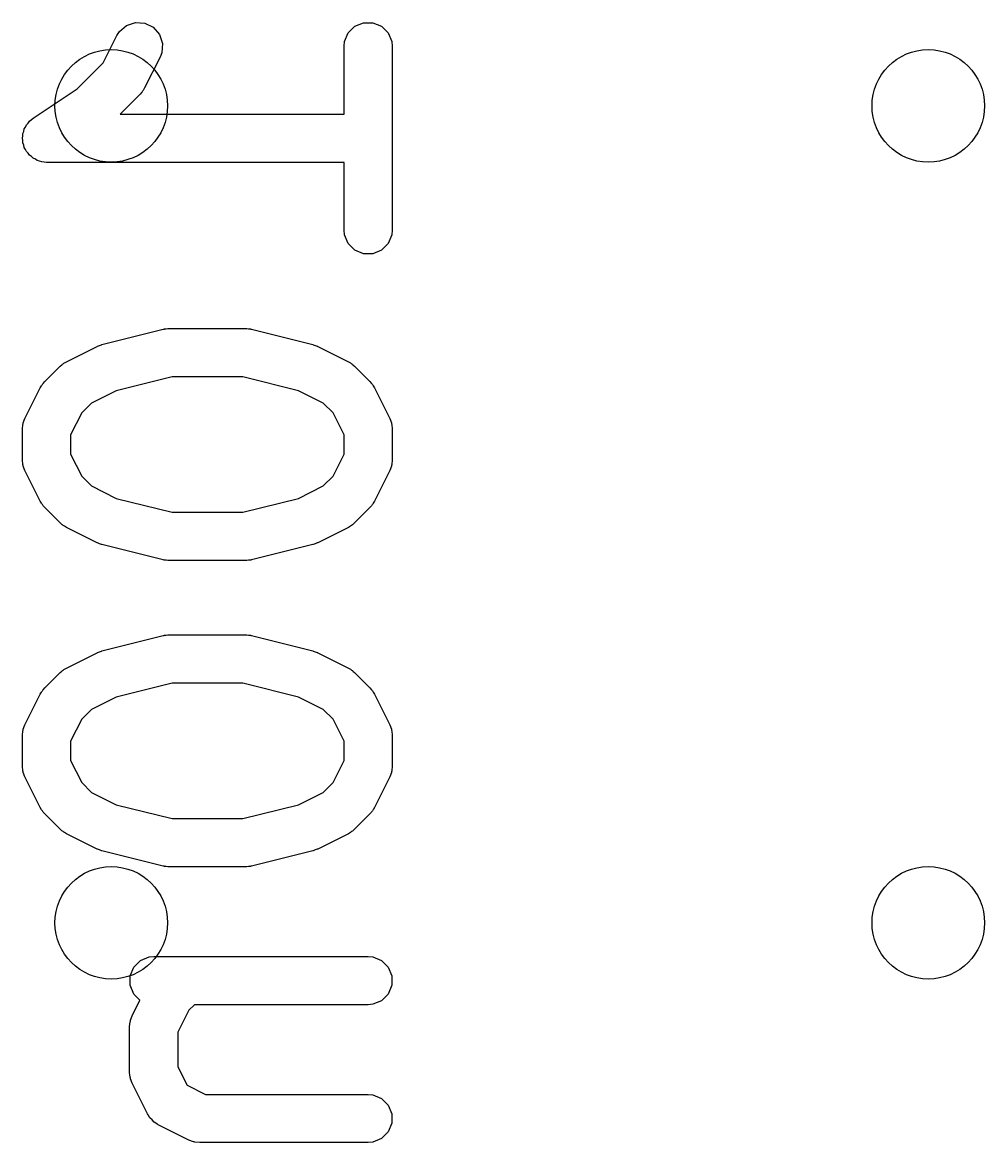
# Model space of a CAD drawing. Header units: inches. Extents: x -0.1 to 2.99, y 0.2 to 2.25.
# Drawn here: x 1.0891 to 1.2069, y 1.9731 to 2.1102 of the extents above; entities that cross this region are included whole.
import ezdxf

# ---------------------------------------------------------------- set-up
doc = ezdxf.new("R2010")
doc.units = ezdxf.units.IN
doc.header["$MEASUREMENT"] = 0
doc.layers.add('BLACK', color=250, linetype='CONTINUOUS')

msp = doc.modelspace()

# ---------------------------------------------------------------- linework, layer by layer
at = {"layer": 'BLACK', "linetype": 'CONTINUOUS'}
for p, q in [((1.10187, 2.10985), (1.10296, 2.11021)), ((1.10296, 2.11021), (1.10411, 2.11013)), ((1.10069, 2.10861), (1.101, 2.1091)), ((1.101, 2.1091), (1.10187, 2.10985)), ((1.10411, 2.11013), (1.10514, 2.10962)), ((1.10514, 2.10962), (1.10589, 2.10875)), ((1.12855, 2.10786), (1.12899, 2.10893)), ((1.12899, 2.10893), (1.12981, 2.10974)), ((1.12981, 2.10974), (1.13087, 2.11018)), ((1.13087, 2.11018), (1.13203, 2.11018)), ((1.13203, 2.11018), (1.13309, 2.10974)), ((1.13309, 2.10974), (1.1339, 2.10893)), ((1.1339, 2.10893), (1.13435, 2.10786)), ((1.09903, 2.10528), (1.10069, 2.10861)), ((1.10589, 2.10875), (1.10626, 2.10765)), ((1.10626, 2.10765), (1.10618, 2.10651)), ((1.1285, 2.10729), (1.12855, 2.10786)), ((1.13435, 2.10786), (1.1344, 2.10729)), ((1.10618, 2.10651), (1.10597, 2.10596)), ((1.1285, 2.09899), (1.1285, 2.10729)), ((1.1344, 2.10729), (1.1344, 2.08479)), ((1.09582, 2.10208), (1.09903, 2.10528)), ((1.10597, 2.10596), (1.10409, 2.10222)), ((1.09044, 2.09849), (1.09582, 2.10208)), ((1.10409, 2.10222), (1.10394, 2.10197)), ((1.10354, 2.10145), (1.10108, 2.09899)), ((1.10373, 2.10167), (1.10354, 2.10145)), ((1.10379, 2.10173), (1.10373, 2.10167)), ((1.10384, 2.10181), (1.10379, 2.10173)), ((1.10391, 2.1019), (1.10384, 2.10181)), ((1.10394, 2.10197), (1.10391, 2.1019)), ((1.08962, 2.09768), (1.08983, 2.09788)), ((1.08983, 2.09788), (1.08999, 2.09813)), ((1.08999, 2.09813), (1.09044, 2.09849)), ((1.09044, 2.09849), (1.09044, 2.09849)), ((1.09044, 2.09849), (1.09044, 2.09849)), ((1.09044, 2.09849), (1.09044, 2.09849)), ((1.10108, 2.09899), (1.1285, 2.09899)), ((1.08918, 2.09661), (1.0893, 2.09688)), ((1.08918, 2.09632), (1.08918, 2.09661)), ((1.0893, 2.09688), (1.08935, 2.09717)), ((1.08935, 2.09717), (1.08951, 2.09741)), ((1.08951, 2.09741), (1.08962, 2.09768)), ((1.08913, 2.09604), (1.08918, 2.09632)), ((1.08918, 2.09575), (1.08913, 2.09604)), ((1.08918, 2.09546), (1.08918, 2.09575)), ((1.08929, 2.09519), (1.08918, 2.09546)), ((1.08935, 2.09491), (1.08929, 2.09519)), ((1.08951, 2.09467), (1.08935, 2.09491)), ((1.08962, 2.0944), (1.08951, 2.09467)), ((1.08983, 2.09419), (1.08962, 2.0944)), ((1.08999, 2.09395), (1.08983, 2.09419)), ((1.09023, 2.09379), (1.08999, 2.09395)), ((1.09044, 2.09358), (1.09023, 2.09379)), ((1.09071, 2.09347), (1.09044, 2.09358)), ((1.09095, 2.09331), (1.09071, 2.09347)), ((1.09123, 2.09325), (1.09095, 2.09331)), ((1.0915, 2.09314), (1.09123, 2.09325)), ((1.09207, 2.09308), (1.0915, 2.09314)), ((1.09208, 2.09308), (1.09207, 2.09308)), ((1.1285, 2.09308), (1.09208, 2.09308)), ((1.09208, 2.09308), (1.09208, 2.09308)), ((1.09208, 2.09308), (1.09208, 2.09308)), ((1.1285, 2.08479), (1.1285, 2.09308)), ((1.12855, 2.08421), (1.1285, 2.08479)), ((1.12899, 2.08315), (1.12855, 2.08421)), ((1.13435, 2.08421), (1.1339, 2.08315)), ((1.1344, 2.08479), (1.13435, 2.08421)), ((1.12981, 2.08233), (1.12899, 2.08315)), ((1.1339, 2.08315), (1.13309, 2.08233)), ((1.13087, 2.08189), (1.12981, 2.08233)), ((1.13203, 2.08189), (1.13087, 2.08189)), ((1.13309, 2.08233), (1.13203, 2.08189)), ((1.09886, 2.07078), (1.10636, 2.07265)), ((1.10636, 2.07265), (1.10646, 2.07267)), ((1.10646, 2.07267), (1.1065, 2.07269)), ((1.1065, 2.07269), (1.10672, 2.07271)), ((1.10672, 2.07271), (1.10693, 2.07274)), ((1.10693, 2.07274), (1.10698, 2.07273)), ((1.10698, 2.07273), (1.10708, 2.07274)), ((1.10708, 2.07274), (1.11645, 2.07274)), ((1.11645, 2.07274), (1.11655, 2.07273)), ((1.11655, 2.07273), (1.11659, 2.07274)), ((1.11659, 2.07274), (1.11681, 2.07271)), ((1.11681, 2.07271), (1.11703, 2.07269)), ((1.11703, 2.07269), (1.11707, 2.07267)), ((1.11707, 2.07267), (1.11717, 2.07265)), ((1.11717, 2.07265), (1.12467, 2.07078)), ((1.09451, 2.06868), (1.09826, 2.07056)), ((1.09826, 2.07056), (1.0983, 2.07057)), ((1.0983, 2.07057), (1.09832, 2.07059)), ((1.09832, 2.07059), (1.09856, 2.07067)), ((1.09856, 2.07067), (1.0988, 2.07076)), ((1.0988, 2.07076), (1.09882, 2.07076)), ((1.09882, 2.07076), (1.09886, 2.07078)), ((1.12467, 2.07078), (1.12471, 2.07076)), ((1.12471, 2.07076), (1.12473, 2.07076)), ((1.12473, 2.07076), (1.12497, 2.07067)), ((1.12497, 2.07067), (1.12521, 2.07059)), ((1.12521, 2.07059), (1.12523, 2.07057)), ((1.12523, 2.07057), (1.12527, 2.07056)), ((1.12527, 2.07056), (1.12902, 2.06868)), ((1.09187, 2.06625), (1.09374, 2.06813)), ((1.09374, 2.06813), (1.09397, 2.06831)), ((1.09397, 2.06831), (1.09402, 2.06837)), ((1.09402, 2.06837), (1.09411, 2.06843)), ((1.09411, 2.06843), (1.09419, 2.0685)), ((1.09419, 2.0685), (1.09426, 2.06853)), ((1.09426, 2.06853), (1.09451, 2.06868)), ((1.12902, 2.06868), (1.12927, 2.06853)), ((1.12927, 2.06853), (1.12934, 2.0685)), ((1.12934, 2.0685), (1.12942, 2.06843)), ((1.12942, 2.06843), (1.12951, 2.06837)), ((1.12951, 2.06837), (1.12956, 2.06831)), ((1.12956, 2.06831), (1.12979, 2.06813)), ((1.12979, 2.06813), (1.13166, 2.06625)), ((1.10744, 2.06684), (1.10061, 2.06513)), ((1.11609, 2.06684), (1.10744, 2.06684)), ((1.12292, 2.06513), (1.11609, 2.06684)), ((1.08944, 2.06174), (1.09131, 2.06549)), ((1.09131, 2.06549), (1.09147, 2.06573)), ((1.09147, 2.06573), (1.0915, 2.06581)), ((1.0915, 2.06581), (1.09157, 2.06589)), ((1.09157, 2.06589), (1.09162, 2.06598)), ((1.09162, 2.06598), (1.09168, 2.06603)), ((1.09168, 2.06603), (1.09187, 2.06625)), ((1.10061, 2.06513), (1.09758, 2.06361)), ((1.12595, 2.06361), (1.12292, 2.06513)), ((1.13166, 2.06625), (1.13185, 2.06603)), ((1.13185, 2.06603), (1.13191, 2.06598)), ((1.13191, 2.06598), (1.13196, 2.06589)), ((1.13196, 2.06589), (1.13203, 2.06581)), ((1.13203, 2.06581), (1.13206, 2.06573)), ((1.13206, 2.06573), (1.13222, 2.06549)), ((1.13222, 2.06549), (1.13409, 2.06174)), ((1.09758, 2.06361), (1.09638, 2.06242)), ((1.12715, 2.06242), (1.12595, 2.06361)), ((1.09638, 2.06242), (1.09503, 2.05972)), ((1.1285, 2.05972), (1.12715, 2.06242)), ((1.08913, 2.06042), (1.08918, 2.06099)), ((1.08918, 2.06099), (1.08922, 2.06109)), ((1.08922, 2.06109), (1.08923, 2.0612)), ((1.08923, 2.0612), (1.08944, 2.06174)), ((1.13409, 2.06174), (1.1343, 2.0612)), ((1.1343, 2.0612), (1.1343, 2.06109)), ((1.1343, 2.06109), (1.13435, 2.06099)), ((1.13435, 2.06099), (1.1344, 2.06042)), ((1.08913, 2.05667), (1.08913, 2.06042)), ((1.09503, 2.05972), (1.09503, 2.05736)), ((1.1285, 2.05736), (1.1285, 2.05972)), ((1.1344, 2.06042), (1.1344, 2.05667)), ((1.09503, 2.05736), (1.09638, 2.05467)), ((1.12715, 2.05467), (1.1285, 2.05736)), ((1.08918, 2.05609), (1.08913, 2.05667)), ((1.08922, 2.05599), (1.08918, 2.05609)), ((1.08923, 2.05589), (1.08922, 2.05599)), ((1.08944, 2.05535), (1.08923, 2.05589)), ((1.1343, 2.05589), (1.13409, 2.05535)), ((1.13435, 2.05609), (1.1343, 2.05599)), ((1.1343, 2.05599), (1.1343, 2.05589)), ((1.1344, 2.05667), (1.13435, 2.05609)), ((1.09131, 2.0516), (1.08944, 2.05535)), ((1.09638, 2.05467), (1.09758, 2.05347)), ((1.12595, 2.05347), (1.12715, 2.05467)), ((1.13409, 2.05535), (1.13222, 2.0516)), ((1.09758, 2.05347), (1.10061, 2.05195)), ((1.12292, 2.05195), (1.12595, 2.05347)), ((1.09147, 2.05135), (1.09131, 2.0516)), ((1.0915, 2.05128), (1.09147, 2.05135)), ((1.09157, 2.0512), (1.0915, 2.05128)), ((1.10061, 2.05195), (1.10744, 2.05025)), ((1.11609, 2.05025), (1.12292, 2.05195)), ((1.13203, 2.05128), (1.13196, 2.0512)), ((1.13206, 2.05135), (1.13203, 2.05128)), ((1.13222, 2.0516), (1.13206, 2.05135)), ((1.09162, 2.05111), (1.09157, 2.0512)), ((1.09168, 2.05106), (1.09162, 2.05111)), ((1.09187, 2.05083), (1.09168, 2.05106)), ((1.09374, 2.04895), (1.09187, 2.05083)), ((1.10744, 2.05025), (1.11609, 2.05025)), ((1.13166, 2.05083), (1.12979, 2.04895)), ((1.13185, 2.05106), (1.13166, 2.05083)), ((1.13191, 2.05111), (1.13185, 2.05106)), ((1.13196, 2.0512), (1.13191, 2.05111)), ((1.09397, 2.04877), (1.09374, 2.04895)), ((1.09402, 2.04871), (1.09397, 2.04877)), ((1.09411, 2.04865), (1.09402, 2.04871)), ((1.09419, 2.04859), (1.09411, 2.04865)), ((1.09426, 2.04856), (1.09419, 2.04859)), ((1.09451, 2.0484), (1.09426, 2.04856)), ((1.12927, 2.04856), (1.12902, 2.0484)), ((1.12934, 2.04859), (1.12927, 2.04856)), ((1.12942, 2.04865), (1.12934, 2.04859)), ((1.12951, 2.04871), (1.12942, 2.04865)), ((1.12956, 2.04877), (1.12951, 2.04871)), ((1.12979, 2.04895), (1.12956, 2.04877)), ((1.09826, 2.04653), (1.09451, 2.0484)), ((1.12902, 2.0484), (1.12527, 2.04653)), ((1.0983, 2.04651), (1.09826, 2.04653)), ((1.09832, 2.0465), (1.0983, 2.04651)), ((1.09856, 2.04641), (1.09832, 2.0465)), ((1.0988, 2.04632), (1.09856, 2.04641)), ((1.09882, 2.04632), (1.0988, 2.04632)), ((1.09886, 2.0463), (1.09882, 2.04632)), ((1.10636, 2.04443), (1.09886, 2.0463)), ((1.12467, 2.0463), (1.11717, 2.04443)), ((1.12471, 2.04632), (1.12467, 2.0463)), ((1.12473, 2.04632), (1.12471, 2.04632)), ((1.12497, 2.04641), (1.12473, 2.04632)), ((1.12521, 2.0465), (1.12497, 2.04641)), ((1.12523, 2.04651), (1.12521, 2.0465)), ((1.12527, 2.04653), (1.12523, 2.04651)), ((1.10646, 2.04441), (1.10636, 2.04443)), ((1.1065, 2.0444), (1.10646, 2.04441)), ((1.11707, 2.04441), (1.11703, 2.0444)), ((1.11717, 2.04443), (1.11707, 2.04441)), ((1.10672, 2.04438), (1.1065, 2.0444)), ((1.10693, 2.04434), (1.10672, 2.04438)), ((1.10698, 2.04435), (1.10693, 2.04434)), ((1.10708, 2.04434), (1.10698, 2.04435)), ((1.11645, 2.04434), (1.10708, 2.04434)), ((1.11655, 2.04435), (1.11645, 2.04434)), ((1.11659, 2.04434), (1.11655, 2.04435)), ((1.11681, 2.04438), (1.11659, 2.04434)), ((1.11703, 2.0444), (1.11681, 2.04438)), ((1.09886, 2.03328), (1.10636, 2.03516)), ((1.10636, 2.03516), (1.10646, 2.03517)), ((1.10646, 2.03517), (1.1065, 2.03519)), ((1.1065, 2.03519), (1.10672, 2.03521)), ((1.10672, 2.03521), (1.10693, 2.03524)), ((1.10693, 2.03524), (1.10698, 2.03524)), ((1.10698, 2.03524), (1.10708, 2.03525)), ((1.10708, 2.03525), (1.11645, 2.03525)), ((1.11645, 2.03525), (1.11655, 2.03524)), ((1.11655, 2.03524), (1.11659, 2.03524)), ((1.11659, 2.03524), (1.11681, 2.03521)), ((1.11681, 2.03521), (1.11703, 2.03519)), ((1.11703, 2.03519), (1.11707, 2.03517)), ((1.11707, 2.03517), (1.11717, 2.03516)), ((1.11717, 2.03516), (1.12467, 2.03328)), ((1.09451, 2.03119), (1.09826, 2.03306)), ((1.09826, 2.03306), (1.0983, 2.03308)), ((1.0983, 2.03308), (1.09832, 2.03309)), ((1.09832, 2.03309), (1.09856, 2.03318)), ((1.09856, 2.03318), (1.0988, 2.03327)), ((1.0988, 2.03327), (1.09882, 2.03327)), ((1.09882, 2.03327), (1.09886, 2.03328)), ((1.12467, 2.03328), (1.12471, 2.03327)), ((1.12471, 2.03327), (1.12473, 2.03327)), ((1.12473, 2.03327), (1.12497, 2.03318)), ((1.12497, 2.03318), (1.12521, 2.03309)), ((1.12521, 2.03309), (1.12523, 2.03308)), ((1.12523, 2.03308), (1.12527, 2.03306)), ((1.12527, 2.03306), (1.12902, 2.03119)), ((1.09374, 2.03063), (1.09397, 2.03082)), ((1.09397, 2.03082), (1.09402, 2.03088)), ((1.09402, 2.03088), (1.09411, 2.03093)), ((1.09411, 2.03093), (1.09419, 2.031)), ((1.09419, 2.031), (1.09426, 2.03103)), ((1.09426, 2.03103), (1.09451, 2.03119)), ((1.12902, 2.03119), (1.12927, 2.03103)), ((1.12927, 2.03103), (1.12934, 2.031)), ((1.12934, 2.031), (1.12942, 2.03093)), ((1.12942, 2.03093), (1.12951, 2.03088)), ((1.12951, 2.03088), (1.12956, 2.03082)), ((1.12956, 2.03082), (1.12979, 2.03063)), ((1.09187, 2.02876), (1.09374, 2.03063)), ((1.10744, 2.02934), (1.10061, 2.02763)), ((1.11609, 2.02934), (1.10744, 2.02934)), ((1.12292, 2.02763), (1.11609, 2.02934)), ((1.12979, 2.03063), (1.13166, 2.02876)), ((1.08944, 2.02424), (1.09131, 2.02799)), ((1.09131, 2.02799), (1.09147, 2.02824)), ((1.09147, 2.02824), (1.0915, 2.02831)), ((1.0915, 2.02831), (1.09157, 2.02839)), ((1.09157, 2.02839), (1.09162, 2.02848)), ((1.09162, 2.02848), (1.09168, 2.02853)), ((1.09168, 2.02853), (1.09187, 2.02876)), ((1.13166, 2.02876), (1.13185, 2.02853)), ((1.13185, 2.02853), (1.13191, 2.02848)), ((1.13191, 2.02848), (1.13196, 2.02839)), ((1.13196, 2.02839), (1.13203, 2.02831)), ((1.13203, 2.02831), (1.13206, 2.02824)), ((1.13206, 2.02824), (1.13222, 2.02799)), ((1.13222, 2.02799), (1.13409, 2.02424)), ((1.10061, 2.02763), (1.09758, 2.02612)), ((1.12595, 2.02612), (1.12292, 2.02763)), ((1.09758, 2.02612), (1.09638, 2.02492)), ((1.12715, 2.02492), (1.12595, 2.02612)), ((1.08923, 2.0237), (1.08944, 2.02424)), ((1.09638, 2.02492), (1.09503, 2.02222)), ((1.1285, 2.02222), (1.12715, 2.02492)), ((1.13409, 2.02424), (1.1343, 2.0237)), ((1.08913, 2.02292), (1.08918, 2.0235)), ((1.08913, 2.01917), (1.08913, 2.02292)), ((1.08918, 2.0235), (1.08922, 2.02359)), ((1.08922, 2.02359), (1.08923, 2.0237)), ((1.1343, 2.0237), (1.1343, 2.02359)), ((1.1343, 2.02359), (1.13435, 2.0235)), ((1.13435, 2.0235), (1.1344, 2.02292)), ((1.1344, 2.02292), (1.1344, 2.01917)), ((1.09503, 2.02222), (1.09503, 2.01987)), ((1.1285, 2.01987), (1.1285, 2.02222)), ((1.09503, 2.01987), (1.09638, 2.01717)), ((1.12715, 2.01717), (1.1285, 2.01987)), ((1.08918, 2.0186), (1.08913, 2.01917)), ((1.08922, 2.0185), (1.08918, 2.0186)), ((1.08923, 2.01839), (1.08922, 2.0185)), ((1.08944, 2.01785), (1.08923, 2.01839)), ((1.1343, 2.01839), (1.13409, 2.01785)), ((1.13435, 2.0186), (1.1343, 2.0185)), ((1.1343, 2.0185), (1.1343, 2.01839)), ((1.1344, 2.01917), (1.13435, 2.0186)), ((1.09131, 2.0141), (1.08944, 2.01785)), ((1.09638, 2.01717), (1.09758, 2.01597)), ((1.12595, 2.01597), (1.12715, 2.01717)), ((1.13409, 2.01785), (1.13222, 2.0141)), ((1.09758, 2.01597), (1.10061, 2.01446)), ((1.12292, 2.01446), (1.12595, 2.01597)), ((1.10061, 2.01446), (1.10744, 2.01275)), ((1.11609, 2.01275), (1.12292, 2.01446)), ((1.09147, 2.01385), (1.09131, 2.0141)), ((1.0915, 2.01378), (1.09147, 2.01385)), ((1.09157, 2.0137), (1.0915, 2.01378)), ((1.09162, 2.01361), (1.09157, 2.0137)), ((1.09168, 2.01356), (1.09162, 2.01361)), ((1.09187, 2.01333), (1.09168, 2.01356)), ((1.09374, 2.01146), (1.09187, 2.01333)), ((1.13166, 2.01333), (1.12979, 2.01146)), ((1.13185, 2.01356), (1.13166, 2.01333)), ((1.13191, 2.01361), (1.13185, 2.01356)), ((1.13196, 2.0137), (1.13191, 2.01361)), ((1.13203, 2.01378), (1.13196, 2.0137)), ((1.13206, 2.01385), (1.13203, 2.01378)), ((1.13222, 2.0141), (1.13206, 2.01385)), ((1.10744, 2.01275), (1.11609, 2.01275)), ((1.09397, 2.01127), (1.09374, 2.01146)), ((1.09402, 2.01121), (1.09397, 2.01127)), ((1.09411, 2.01116), (1.09402, 2.01121)), ((1.09419, 2.01109), (1.09411, 2.01116)), ((1.09426, 2.01106), (1.09419, 2.01109)), ((1.09451, 2.01091), (1.09426, 2.01106)), ((1.09826, 2.00903), (1.09451, 2.01091)), ((1.12902, 2.01091), (1.12527, 2.00903)), ((1.12927, 2.01106), (1.12902, 2.01091)), ((1.12934, 2.01109), (1.12927, 2.01106)), ((1.12942, 2.01116), (1.12934, 2.01109)), ((1.12951, 2.01121), (1.12942, 2.01116)), ((1.12956, 2.01127), (1.12951, 2.01121)), ((1.12979, 2.01146), (1.12956, 2.01127)), ((1.0983, 2.00902), (1.09826, 2.00903)), ((1.09832, 2.009), (1.0983, 2.00902)), ((1.09856, 2.00892), (1.09832, 2.009)), ((1.0988, 2.00882), (1.09856, 2.00892)), ((1.09882, 2.00882), (1.0988, 2.00882)), ((1.09886, 2.00881), (1.09882, 2.00882)), ((1.10636, 2.00693), (1.09886, 2.00881)), ((1.12467, 2.00881), (1.11717, 2.00693)), ((1.12471, 2.00882), (1.12467, 2.00881)), ((1.12473, 2.00882), (1.12471, 2.00882)), ((1.12497, 2.00892), (1.12473, 2.00882)), ((1.12521, 2.009), (1.12497, 2.00892)), ((1.12523, 2.00902), (1.12521, 2.009)), ((1.12527, 2.00903), (1.12523, 2.00902)), ((1.10646, 2.00692), (1.10636, 2.00693)), ((1.1065, 2.0069), (1.10646, 2.00692)), ((1.10672, 2.00688), (1.1065, 2.0069)), ((1.10693, 2.00685), (1.10672, 2.00688)), ((1.10698, 2.00685), (1.10693, 2.00685)), ((1.10708, 2.00684), (1.10698, 2.00685)), ((1.11645, 2.00684), (1.10708, 2.00684)), ((1.11655, 2.00685), (1.11645, 2.00684)), ((1.11659, 2.00685), (1.11655, 2.00685)), ((1.11681, 2.00688), (1.11659, 2.00685)), ((1.11703, 2.0069), (1.11681, 2.00688)), ((1.11707, 2.00692), (1.11703, 2.0069)), ((1.11717, 2.00693), (1.11707, 2.00692)), ((1.10275, 1.99457), (1.10356, 1.99538)), ((1.10356, 1.99538), (1.10463, 1.99582)), ((1.10463, 1.99582), (1.1052, 1.99588)), ((1.1052, 1.99588), (1.13145, 1.99588)), ((1.13145, 1.99588), (1.13203, 1.99582)), ((1.13203, 1.99582), (1.13309, 1.99538)), ((1.13309, 1.99538), (1.1339, 1.99457)), ((1.10231, 1.9935), (1.10275, 1.99457)), ((1.1339, 1.99457), (1.13435, 1.9935)), ((1.10231, 1.99235), (1.10231, 1.9935)), ((1.10275, 1.99128), (1.10231, 1.99235)), ((1.13435, 1.99235), (1.1339, 1.99128)), ((1.13435, 1.9935), (1.13435, 1.99235)), ((1.10351, 1.99052), (1.10275, 1.99128)), ((1.1339, 1.99128), (1.13309, 1.99047)), ((1.10256, 1.98862), (1.10351, 1.99052)), ((1.11018, 1.98997), (1.1095, 1.9893)), ((1.13145, 1.98997), (1.11018, 1.98997)), ((1.13203, 1.99003), (1.13145, 1.98997)), ((1.13309, 1.99047), (1.13203, 1.99003)), ((1.10235, 1.98808), (1.10256, 1.98862)), ((1.1095, 1.9893), (1.10816, 1.9866)), ((1.10225, 1.9873), (1.10231, 1.98788)), ((1.10225, 1.98168), (1.10225, 1.9873)), ((1.10231, 1.98788), (1.10235, 1.98797)), ((1.10235, 1.98797), (1.10235, 1.98808)), ((1.10816, 1.9866), (1.10816, 1.98237)), ((1.10231, 1.9811), (1.10225, 1.98168)), ((1.10816, 1.98237), (1.10928, 1.98013)), ((1.10235, 1.981), (1.10231, 1.9811)), ((1.10235, 1.9809), (1.10235, 1.981)), ((1.10256, 1.98036), (1.10235, 1.9809)), ((1.10444, 1.97661), (1.10256, 1.98036)), ((1.10928, 1.98013), (1.11152, 1.979)), ((1.11152, 1.979), (1.13145, 1.979)), ((1.13145, 1.979), (1.13203, 1.97895)), ((1.13203, 1.97895), (1.13309, 1.97851)), ((1.13309, 1.97851), (1.1339, 1.97769)), ((1.1339, 1.97769), (1.13435, 1.97663)), ((1.1045, 1.97651), (1.10444, 1.97661)), ((1.10451, 1.97646), (1.1045, 1.97651)), ((1.10456, 1.97641), (1.10451, 1.97646)), ((1.10474, 1.97612), (1.10456, 1.97641)), ((1.10502, 1.97587), (1.10474, 1.97612)), ((1.10527, 1.97559), (1.10502, 1.97587)), ((1.13435, 1.97663), (1.13435, 1.97548)), ((1.10556, 1.97541), (1.10527, 1.97559)), ((1.10562, 1.97536), (1.10556, 1.97541)), ((1.10566, 1.97535), (1.10562, 1.97536)), ((1.10576, 1.97529), (1.10566, 1.97535)), ((1.10951, 1.97341), (1.10576, 1.97529)), ((1.13435, 1.97548), (1.1339, 1.97441)), ((1.11005, 1.9732), (1.10951, 1.97341)), ((1.11015, 1.9732), (1.11005, 1.9732)), ((1.11025, 1.97316), (1.11015, 1.9732)), ((1.11083, 1.9731), (1.11025, 1.97316)), ((1.13145, 1.9731), (1.11083, 1.9731)), ((1.13203, 1.97316), (1.13145, 1.9731)), ((1.13309, 1.9736), (1.13203, 1.97316)), ((1.1339, 1.97441), (1.13309, 1.9736))]:
    msp.add_line(p, q, dxfattribs=at)
at = {"layer": 'BLACK'}
for centre in [(1.1, 2.1), (1.1, 2.1), (1.2, 2.1), (1.2, 2.1), (1.1, 2), (1.1, 2), (1.2, 2), (1.2, 2)]:
    msp.add_circle(centre, 0.00689, dxfattribs=at)

doc.saveas('drawing.dxf')
